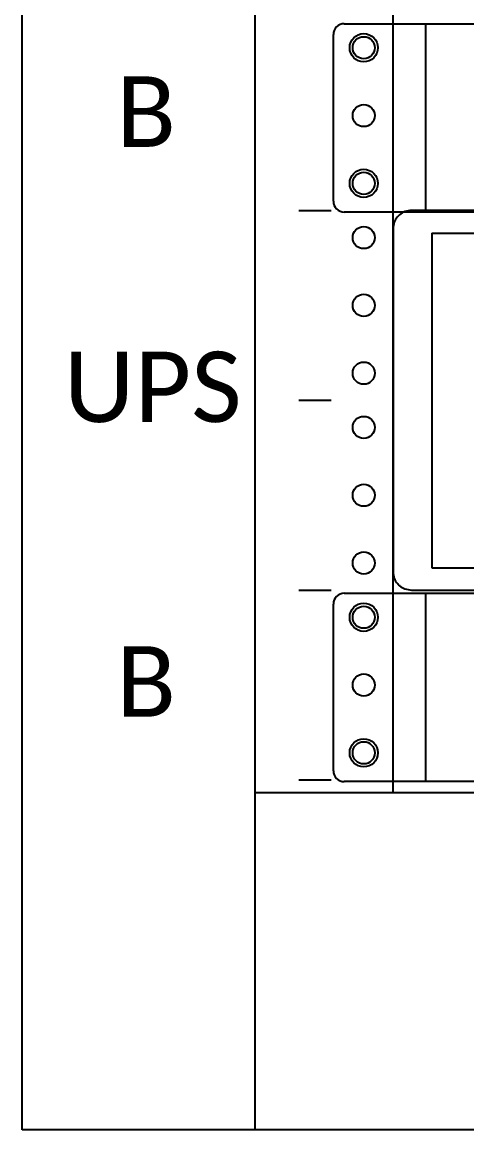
# Model space of a CAD drawing. Header units: millimetres. Extents: x 11355 to 11505, y 8083 to 8171.
# Drawn here: x 11355.44 to 11359.54, y 8082.59 to 8092.8 of the extents above; entities that cross this region are included whole.
import ezdxf

# ---------------------------------------------------------------- set-up
doc = ezdxf.new("R2010")
doc.units = ezdxf.units.MM
for name, color, linetype in [('Elem. Eléctricos - Termomagneticas', 7, 'Continuous'), ('Ordenador de Cables 1U', 7, 'Continuous'), ('Rack - Base 15U', 7, 'Continuous'), ('Textos - Ref. Unidades', 7, 'Continuous'), ('UPS', 7, 'Continuous')]:
    doc.layers.add(name, color=color, linetype=linetype)
doc.styles.add('Calibri', font='calibri.ttf')

# ---------------------------------------------------------------- blocks, each defined once
blk = doc.blocks.new('Rack 15U - Gabitel')
for p, q in [((2364.48, 1371.106), (2364.48, 1403.665)), ((2366.628, 1371.106), (2366.628, 1403.665)), ((2367.898, 1374.212), (2367.898, 1400.827)), ((2367.028, 1379.582), (2367.328, 1379.582)), ((2367.028, 1377.832), (2367.328, 1377.832)), ((2367.028, 1376.082), (2367.328, 1376.082)), ((2367.028, 1374.332), (2367.328, 1374.332)), ((2386.938, 1374.212), (2366.628, 1374.212)), ((2389.086, 1371.106), (2364.48, 1371.106))]:
    blk.add_line(p, q)
for centre in [(2367.628, 1381.082), (2367.628, 1380.457), (2367.628, 1379.832), (2367.628, 1379.332), (2367.628, 1378.707), (2367.628, 1378.082), (2367.628, 1377.582), (2367.628, 1376.957), (2367.628, 1376.332), (2367.628, 1375.832), (2367.628, 1375.207), (2367.628, 1374.582)]:
    blk.add_circle(centre, 0.102)
blk = doc.blocks.new('UPS - 2.2kVA (APC SRT2200RMXLI-NC)')
at = {"linetype": 'Continuous'}
for p, q in [((2331.674, 1376.734), (2314.227, 1376.734)), ((2314.058, 1376.565), (2314.058, 1373.404)), ((2314.414, 1376.525), (2314.414, 1373.441)), ((2314.414, 1376.525), (2327.732, 1376.525)), ((2314.414, 1373.441), (2327.732, 1373.441)), ((2314.227, 1373.234), (2331.674, 1373.234))]:
    blk.add_line(p, q, dxfattribs=at)
for points, knots in [([(2314.227, 1376.734), (2314.207, 1376.732), (2314.167, 1376.728), (2314.124, 1376.702), (2314.091, 1376.668), (2314.064, 1376.625), (2314.06, 1376.586), (2314.058, 1376.565)], [0, 0, 0, 0, 0.23271, 0.447118, 0.55351, 0.768605, 1, 1, 1, 1]), ([(2314.058, 1373.404), (2314.06, 1373.383), (2314.064, 1373.343), (2314.091, 1373.3), (2314.124, 1373.267), (2314.167, 1373.241), (2314.207, 1373.237), (2314.227, 1373.234)], [0, 0, 0, 0, 0.23271, 0.447155, 0.553532, 0.76862, 1, 1, 1, 1])]:
    blk.add_open_spline(points, degree=3, knots=knots, dxfattribs=at)
blk = doc.blocks.new('Ordenador de Cables 1U')
at = {"layer": 'Ordenador de Cables 1U'}
for p, q in [((-5.023, 0), (-4.274, 0)), ((-4.274, 0), (12.933, 0)), ((-4.274, 0), (-4.274, -1.736)), ((-5.123, -1.636), (-5.123, -0.1)), ((-4.274, -1.736), (-5.023, -1.736)), ((12.933, -1.736), (-4.274, -1.736))]:
    blk.add_line(p, q, dxfattribs=at)
for centre in [(-4.843, -0.221), (-4.843, -1.471)]:
    blk.add_circle(centre, 0.13, dxfattribs=at)
for centre, start, end in [((-5.023, -0.1), 90, 180), ((-5.023, -1.636), 180, 270)]:
    blk.add_arc(centre, 0.1, start, end, dxfattribs=at)

msp = doc.modelspace()

# ---------------------------------------------------------------- block references
at = {"layer": 'Elem. Eléctricos - Termomagneticas', "color": 7}
for p in [(11363.43, 8092.784), (11363.43, 8087.534)]:
    msp.add_blockref('Ordenador de Cables 1U', p, dxfattribs=at)
at = {"layer": 'Rack - Base 15U'}
msp.add_blockref('Rack 15U - Gabitel', (8990.959, 6711.481), dxfattribs=at)
at = {"layer": 'UPS'}
msp.add_blockref('UPS - 2.2kVA (APC SRT2200RMXLI-NC)', (9044.799, 6714.329), dxfattribs=at)

# ---------------------------------------------------------------- texts
at = {"layer": 'Textos - Ref. Unidades', "char_height": 0.65, "attachment_point": 1, "style": 'Calibri'}
for s, insert in [('B', (11356.305, 8092.299)), ('UPS', (11355.823, 8089.762)), ('B', (11356.305, 8087.046))]:
    msp.add_mtext_dynamic_manual_height_columns(s, width=0.5374, gutter_width=75, heights=[0], dxfattribs=dict(at, insert=insert))

doc.saveas('drawing.dxf')
